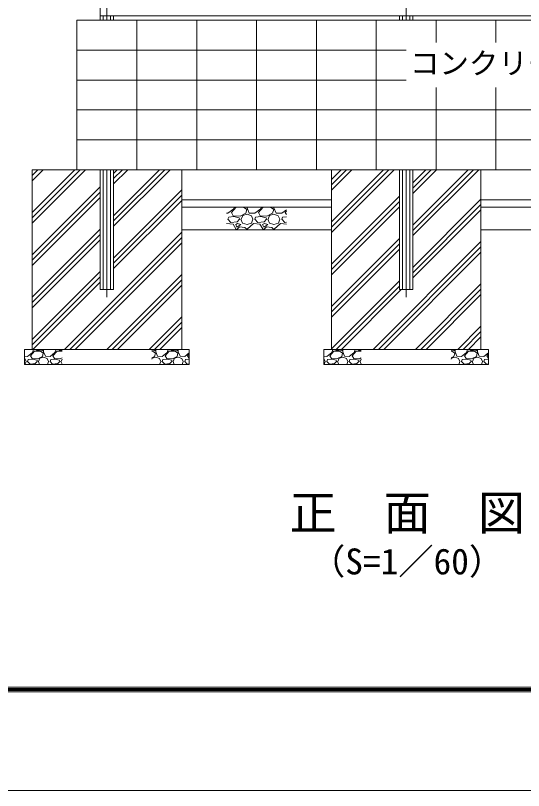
# Model space of a CAD drawing. Units: millimetres, scale not verified. Extents: x -12600 to 12600, y -8910 to 8910.
# Drawn here: x -9913 to -6518, y -8910 to -3731 of the extents above; entities that cross this region are included whole.
import ezdxf
from ezdxf.enums import TextEntityAlignment as Align

# ---------------------------------------------------------------- set-up
doc = ezdxf.new("R2010")
doc.units = ezdxf.units.MM
doc.header["$LTSCALE"] = 60
doc.linetypes.add('USER1', pattern=[50.8, 31.75, -6.35, 6.35, -6.35])
doc.layers.add('0-0_D-TTL-TXT', color=7, linetype='Continuous')
for name, color, linetype, lineweight in [('0-1_D-BMK', 2, 'USER1', 13), ('0-2_D-DCR-HCH', 7, 'Continuous', 9), ('0-3_D-STR4', 7, 'Continuous', 9), ('0-4_D-STR1', 1, 'Continuous', 18), ('0-5_D-BGD', 7, 'Continuous', 9), ('0-6_D-STR3', 3, 'Continuous', 13), ('0-9_D-STR-TXT', 7, 'Continuous', 9), ('0-B_D-TTL', 7, 'Continuous', 9)]:
    doc.layers.add(name, color=color, linetype=linetype, lineweight=lineweight)
doc.styles.add('ＭＳ ゴシック', font='')
doc.styles.get('ＭＳ ゴシック').set_extended_font_data('MS Gothic')

msp = doc.modelspace()

# ---------------------------------------------------------------- linework, layer by layer
at = {"layer": '0-1_D-BMK'}
for p, q in [((-9302.38, -3762.35), (-9302.38, 3424.05)), ((-7302.38, -3762.35), (-7302.38, 3424.05)), ((-9302.38, -5613.35), (-9302.38, -4762.35)), ((-7302.38, -5613.35), (-7302.38, -4762.35))]:
    msp.add_line(p, q, dxfattribs=at)
at = {"layer": '0-2_D-DCR-HCH'}
for p, q in [((-9802.38, -4835.9), (-9728.82, -4762.35)), ((-9802.38, -5118.74), (-9445.98, -4762.35)), ((-9802.38, -4800.55), (-9764.18, -4762.35)), ((-9802.38, -5083.39), (-9481.34, -4762.35)), ((-9802.38, -4765.19), (-9799.53, -4762.35)), ((-9802.38, -5048.03), (-9516.69, -4762.35)), ((-9257.38, -4856.59), (-9163.14, -4762.35)), ((-9257.38, -5139.43), (-8880.3, -4762.35)), ((-9257.38, -4821.23), (-9198.49, -4762.35)), ((-9257.38, -5104.07), (-8915.65, -4762.35)), ((-9257.38, -4785.88), (-9233.85, -4762.35)), ((-9257.38, -5068.72), (-8951.01, -4762.35)), ((-7802.38, -4898.64), (-7666.08, -4762.35)), ((-7802.38, -5181.49), (-7383.24, -4762.35)), ((-7802.38, -4863.29), (-7701.44, -4762.35)), ((-7802.38, -5146.13), (-7418.59, -4762.35)), ((-7802.38, -4827.93), (-7736.79, -4762.35)), ((-7802.38, -5110.78), (-7453.95, -4762.35)), ((-7257.38, -4919.33), (-7100.4, -4762.35)), ((-7257.38, -5202.17), (-6817.55, -4762.35)), ((-7257.38, -4883.97), (-7135.75, -4762.35)), ((-7257.38, -5166.82), (-6852.91, -4762.35)), ((-7257.38, -4848.62), (-7171.11, -4762.35)), ((-7257.38, -5131.46), (-6888.26, -4762.35)), ((-9802.38, -5330.88), (-9347.38, -4875.88)), ((-9802.38, -5366.23), (-9347.38, -4911.23)), ((-9257.38, -5351.56), (-8802.38, -4896.56)), ((-9802.38, -5401.59), (-9347.38, -4946.59)), ((-9257.38, -5386.92), (-8802.38, -4931.92)), ((-9257.38, -5422.27), (-8802.38, -4967.27)), ((-7802.38, -5393.62), (-7347.38, -4938.62)), ((-7257.38, -5414.3), (-6802.38, -4959.3)), ((-8470.21, -5047.35), (-8438.71, -5012.35)), ((-8454.01, -5022.15), (-8450.88, -5012.35)), ((-8389.57, -5012.35), (-8367.61, -5027.55)), ((-8365.6, -5012.35), (-8365.81, -5016.75)), ((-8365.81, -5016.75), (-8351.41, -5050.95)), ((-8313.61, -5052.75), (-8274.01, -5022.15)), ((-8290.21, -5047.35), (-8258.71, -5012.35)), ((-8274.01, -5022.15), (-8270.88, -5012.35)), ((-8209.57, -5012.35), (-8187.61, -5027.55)), ((-8185.6, -5012.35), (-8185.81, -5016.75)), ((-8185.81, -5016.75), (-8171.41, -5050.95)), ((-7802.38, -5428.97), (-7347.38, -4973.97)), ((-7802.38, -5464.33), (-7347.38, -5009.33)), ((-7257.38, -5449.66), (-6802.38, -4994.66)), ((-8454.01, -5074.35), (-8488.21, -5077.95)), ((-8457.61, -5068.95), (-8470.21, -5047.35)), ((-8412.61, -5072.55), (-8457.61, -5068.95)), ((-8418.01, -5083.35), (-8454.01, -5074.35)), ((-8374.81, -5052.75), (-8412.61, -5072.55)), ((-8405.41, -5092.35), (-8394.61, -5067.15)), ((-8394.61, -5067.15), (-8365.81, -5058.15)), ((-8367.61, -5027.55), (-8374.81, -5052.75)), ((-8365.81, -5058.15), (-8337.01, -5068.95)), ((-8351.41, -5050.95), (-8313.61, -5052.75)), ((-8337.01, -5068.95), (-8326.21, -5092.35)), ((-8274.01, -5074.35), (-8308.21, -5077.95)), ((-8277.61, -5068.95), (-8290.21, -5047.35)), ((-8232.61, -5072.55), (-8277.61, -5068.95)), ((-8238.01, -5083.35), (-8274.01, -5074.35)), ((-8194.81, -5052.75), (-8232.61, -5072.55)), ((-8225.41, -5092.35), (-8214.61, -5067.15)), ((-8214.61, -5067.15), (-8185.81, -5058.15)), ((-8187.61, -5027.55), (-8194.81, -5052.75)), ((-8185.81, -5058.15), (-8157.01, -5068.95)), ((-8171.41, -5050.95), (-8133.61, -5052.75)), ((-8157.01, -5068.95), (-8146.21, -5092.35)), ((-8133.61, -5052.75), (-8102.38, -5028.61)), ((-8102.38, -5075.23), (-8128.21, -5077.95)), ((-8110.21, -5047.35), (-8102.38, -5038.64)), ((-8102.38, -5060.78), (-8110.21, -5047.35)), ((-7257.38, -5485.01), (-6802.38, -5030.01)), ((-8459.41, -5124.75), (-8502.38, -5121.17)), ((-8493.61, -5092.35), (-8488.21, -5077.95)), ((-8439.61, -5157.15), (-8459.41, -5124.75)), ((-8428.81, -5121.15), (-8441.41, -5126.55)), ((-8441.41, -5126.55), (-8434.21, -5144.55)), ((-8416.21, -5092.35), (-8432.41, -5110.35)), ((-8407.21, -5128.35), (-8428.81, -5121.15)), ((-8416.21, -5092.35), (-8418.01, -5083.35)), ((-8407.21, -5092.35), (-8396.41, -5117.55)), ((-8396.41, -5117.55), (-8365.81, -5126.55)), ((-8365.81, -5126.55), (-8335.21, -5117.55)), ((-8322.61, -5121.15), (-8364.01, -5158.95)), ((-8335.21, -5117.55), (-8326.21, -5092.35)), ((-8279.41, -5124.75), (-8322.61, -5121.15)), ((-8313.61, -5092.35), (-8308.21, -5077.95)), ((-8293.81, -5113.95), (-8313.61, -5092.35)), ((-8252.41, -5110.35), (-8293.81, -5113.95)), ((-8259.61, -5157.15), (-8279.41, -5124.75)), ((-8248.81, -5121.15), (-8261.41, -5126.55)), ((-8261.41, -5126.55), (-8254.21, -5144.55)), ((-8236.21, -5092.35), (-8252.41, -5110.35)), ((-8227.21, -5128.35), (-8248.81, -5121.15)), ((-8236.21, -5092.35), (-8238.01, -5083.35)), ((-8227.21, -5092.35), (-8216.41, -5117.55)), ((-8216.41, -5117.55), (-8185.81, -5126.55)), ((-8185.81, -5126.55), (-8155.21, -5117.55)), ((-8142.61, -5121.15), (-8184.01, -5158.95)), ((-8155.21, -5117.55), (-8146.21, -5092.35)), ((-8102.38, -5124.5), (-8142.61, -5121.15)), ((-8133.61, -5092.35), (-8128.21, -5077.95)), ((-8113.81, -5113.95), (-8133.61, -5092.35)), ((-8102.38, -5112.95), (-8113.81, -5113.95)), ((-9802.38, -5613.72), (-9347.38, -5158.72)), ((-8441.28, -5162.35), (-8439.61, -5157.15)), ((-8434.21, -5144.55), (-8407.21, -5128.35)), ((-8416.21, -5142.75), (-8434.21, -5160.75)), ((-8434.21, -5160.75), (-8433.14, -5162.35)), ((-8380.21, -5148.15), (-8416.21, -5142.75)), ((-8365.81, -5160.75), (-8380.21, -5148.15)), ((-8365.81, -5162.35), (-8365.81, -5160.75)), ((-8364.01, -5158.95), (-8364.17, -5162.35)), ((-8261.28, -5162.35), (-8259.61, -5157.15)), ((-8254.21, -5144.55), (-8227.21, -5128.35)), ((-8236.21, -5142.75), (-8254.21, -5160.75)), ((-8254.21, -5160.75), (-8253.14, -5162.35)), ((-8200.21, -5148.15), (-8236.21, -5142.75)), ((-8185.81, -5160.75), (-8200.21, -5148.15)), ((-8185.81, -5162.35), (-8185.81, -5160.75)), ((-8184.01, -5158.95), (-8184.17, -5162.35)), ((-9802.38, -5649.07), (-9347.38, -5194.07)), ((-9802.38, -5684.43), (-9347.38, -5229.43)), ((-9585.32, -5962.35), (-8802.38, -5179.4)), ((-9549.96, -5962.35), (-8802.38, -5214.76)), ((-7802.38, -5676.46), (-7347.38, -5221.46)), ((-9514.61, -5962.35), (-8802.38, -5250.11)), ((-7802.38, -5711.82), (-7347.38, -5256.82)), ((-7522.58, -5962.35), (-6802.38, -5242.15)), ((-7487.22, -5962.35), (-6802.38, -5277.5)), ((-7802.38, -5747.17), (-7347.38, -5292.17)), ((-7451.87, -5962.35), (-6802.38, -5312.86)), ((-9802.38, -5896.56), (-9347.38, -5441.56)), ((-9802.38, -5931.92), (-9347.38, -5476.92)), ((-9302.48, -5962.35), (-8802.38, -5462.25)), ((-9797.45, -5962.35), (-9347.38, -5512.27)), ((-9267.12, -5962.35), (-8802.38, -5497.6)), ((-9231.77, -5962.35), (-8802.38, -5532.96)), ((-7802.38, -5959.3), (-7347.38, -5504.3)), ((-7770.07, -5962.35), (-7347.38, -5539.66)), ((-7239.74, -5962.35), (-6802.38, -5524.99)), ((-7734.71, -5962.35), (-7334.71, -5562.35)), ((-7204.38, -5962.35), (-6802.38, -5560.34)), ((-7169.03, -5962.35), (-6802.38, -5595.7)), ((-9019.63, -5962.35), (-8802.38, -5745.09)), ((-8984.28, -5962.35), (-8802.38, -5780.44)), ((-8948.92, -5962.35), (-8802.38, -5815.8)), ((-6956.89, -5962.35), (-6802.38, -5807.83)), ((-6921.54, -5962.35), (-6802.38, -5843.19)), ((-6886.18, -5962.35), (-6802.38, -5878.54)), ((-9812.81, -6004.85), (-9785.81, -5974.85)), ((-9802.31, -6022.85), (-9812.81, -6004.85)), ((-9799.31, -5983.85), (-9792.43, -5962.35)), ((-9785.81, -5974.85), (-9746.81, -5974.85)), ((-9774.14, -5962.35), (-9770.81, -5967.35)), ((-9770.81, -5967.35), (-9733.31, -5971.85)), ((-9746.81, -5974.85), (-9727.31, -5988.35)), ((-9733.31, -5971.85), (-9728.03, -5962.35)), ((-9727.31, -5988.35), (-9733.31, -6009.35)), ((-9682.31, -6009.35), (-9649.31, -5983.85)), ((-9662.81, -6004.85), (-9635.81, -5974.85)), ((-9652.31, -6022.85), (-9662.81, -6004.85)), ((-9649.31, -5983.85), (-9642.43, -5962.35)), ((-9635.81, -5974.85), (-9602.38, -5974.85)), ((-9624.14, -5962.35), (-9620.81, -5967.35)), ((-9620.81, -5967.35), (-9602.38, -5969.56)), ((-9002.38, -5969.56), (-8983.31, -5971.85)), ((-9002.38, -5974.85), (-8996.81, -5974.85)), ((-8996.81, -5974.85), (-8977.31, -5988.35)), ((-8983.31, -5971.85), (-8978.03, -5962.35)), ((-8977.31, -5988.35), (-8983.31, -6009.35)), ((-8975, -5962.35), (-8975.81, -5979.35)), ((-8975.81, -5979.35), (-8963.81, -6007.85)), ((-8912.81, -6004.85), (-8885.81, -5974.85)), ((-8902.31, -6022.85), (-8912.81, -6004.85)), ((-8899.31, -5983.85), (-8892.43, -5962.35)), ((-8833.31, -5971.85), (-8828.03, -5962.35)), ((-8827.31, -5988.35), (-8833.31, -6009.35)), ((-8825, -5962.35), (-8825.81, -5979.35)), ((-8825.81, -5979.35), (-8813.81, -6007.85)), ((-8782.31, -6009.35), (-8752.38, -5986.22)), ((-8762.81, -6004.85), (-8752.38, -5993.25)), ((-8752.38, -6022.74), (-8762.81, -6004.85)), ((-7812.81, -6004.85), (-7785.81, -5974.85)), ((-7802.31, -6022.85), (-7812.81, -6004.85)), ((-7799.31, -5983.85), (-7792.43, -5962.35)), ((-7785.81, -5974.85), (-7746.81, -5974.85)), ((-7774.14, -5962.35), (-7770.81, -5967.35)), ((-7770.81, -5967.35), (-7733.31, -5971.85)), ((-7746.81, -5974.85), (-7727.31, -5988.35)), ((-7733.31, -5971.85), (-7728.03, -5962.35)), ((-7727.31, -5988.35), (-7733.31, -6009.35)), ((-7682.31, -6009.35), (-7649.31, -5983.85)), ((-7662.81, -6004.85), (-7635.81, -5974.85)), ((-7652.31, -6022.85), (-7662.81, -6004.85)), ((-7649.31, -5983.85), (-7642.43, -5962.35)), ((-7635.81, -5974.85), (-7602.38, -5974.85)), ((-7624.14, -5962.35), (-7620.81, -5967.35)), ((-7620.81, -5967.35), (-7602.38, -5969.56)), ((-7002.38, -5969.56), (-6983.31, -5971.85)), ((-7002.38, -5974.85), (-6996.81, -5974.85)), ((-6996.81, -5974.85), (-6977.31, -5988.35)), ((-6983.31, -5971.85), (-6978.03, -5962.35)), ((-6977.31, -5988.35), (-6983.31, -6009.35)), ((-6975, -5962.35), (-6975.81, -5979.35)), ((-6975.81, -5979.35), (-6963.81, -6007.85)), ((-6912.81, -6004.85), (-6885.81, -5974.85)), ((-6902.31, -6022.85), (-6912.81, -6004.85)), ((-6899.31, -5983.85), (-6892.43, -5962.35)), ((-6833.31, -5971.85), (-6828.03, -5962.35)), ((-6827.31, -5988.35), (-6833.31, -6009.35)), ((-6825, -5962.35), (-6825.81, -5979.35)), ((-6825.81, -5979.35), (-6813.81, -6007.85)), ((-6782.31, -6009.35), (-6752.38, -5986.22)), ((-6762.81, -6004.85), (-6752.38, -5993.25)), ((-6752.38, -6022.74), (-6762.81, -6004.85)), ((-9852.38, -6022.64), (-9851.81, -6022.85)), ((-9851.81, -6022.85), (-9842.81, -6042.35)), ((-9849.95, -6062.35), (-9842.81, -6042.35)), ((-9832.31, -6042.35), (-9827.81, -6030.35)), ((-9799.31, -6027.35), (-9827.81, -6030.35)), ((-9764.81, -6025.85), (-9802.31, -6022.85)), ((-9769.31, -6034.85), (-9799.31, -6027.35)), ((-9767.81, -6042.35), (-9781.31, -6057.35)), ((-9767.81, -6042.35), (-9769.31, -6034.85)), ((-9733.31, -6009.35), (-9764.81, -6025.85)), ((-9760.31, -6042.35), (-9751.74, -6062.35)), ((-9758.81, -6042.35), (-9749.81, -6021.35)), ((-9749.81, -6021.35), (-9725.81, -6013.85)), ((-9725.81, -6013.85), (-9701.81, -6022.85)), ((-9713.81, -6007.85), (-9682.31, -6009.35)), ((-9701.81, -6022.85), (-9692.81, -6042.35)), ((-9699.95, -6062.35), (-9692.81, -6042.35)), ((-9682.31, -6042.35), (-9677.81, -6030.35)), ((-9665.81, -6060.35), (-9682.31, -6042.35)), ((-9649.31, -6027.35), (-9677.81, -6030.35)), ((-9631.31, -6057.35), (-9665.81, -6060.35)), ((-9614.81, -6025.85), (-9652.31, -6022.85)), ((-9619.31, -6034.85), (-9649.31, -6027.35)), ((-9617.81, -6042.35), (-9631.31, -6057.35)), ((-9617.81, -6042.35), (-9619.31, -6034.85)), ((-9602.38, -6019.34), (-9614.81, -6025.85)), ((-9610.31, -6042.35), (-9602.38, -6060.87)), ((-9608.81, -6042.35), (-9602.38, -6027.33)), ((-8983.31, -6009.35), (-9002.38, -6019.34)), ((-9002.38, -6027.33), (-8999.81, -6021.35)), ((-8999.81, -6021.35), (-8975.81, -6013.85)), ((-8975.81, -6013.85), (-8951.81, -6022.85)), ((-8951.81, -6022.85), (-8942.81, -6042.35)), ((-8949.95, -6062.35), (-8942.81, -6042.35)), ((-8932.31, -6042.35), (-8927.81, -6030.35)), ((-8899.31, -6027.35), (-8927.81, -6030.35)), ((-8864.81, -6025.85), (-8902.31, -6022.85)), ((-8869.31, -6034.85), (-8899.31, -6027.35)), ((-8867.81, -6042.35), (-8881.31, -6057.35)), ((-8867.81, -6042.35), (-8869.31, -6034.85)), ((-8833.31, -6009.35), (-8864.81, -6025.85)), ((-8860.31, -6042.35), (-8851.74, -6062.35)), ((-8858.81, -6042.35), (-8849.81, -6021.35)), ((-8849.81, -6021.35), (-8825.81, -6013.85)), ((-8825.81, -6013.85), (-8801.81, -6022.85)), ((-8813.81, -6007.85), (-8782.31, -6009.35)), ((-8801.81, -6022.85), (-8792.81, -6042.35)), ((-8799.95, -6062.35), (-8792.81, -6042.35)), ((-8782.31, -6042.35), (-8777.81, -6030.35)), ((-8765.81, -6060.35), (-8782.31, -6042.35)), ((-8752.38, -6027.67), (-8777.81, -6030.35)), ((-8752.38, -6059.18), (-8765.81, -6060.35)), ((-7852.38, -6022.64), (-7851.81, -6022.85)), ((-7851.81, -6022.85), (-7842.81, -6042.35)), ((-7849.95, -6062.35), (-7842.81, -6042.35)), ((-7832.31, -6042.35), (-7827.81, -6030.35)), ((-7799.31, -6027.35), (-7827.81, -6030.35)), ((-7764.81, -6025.85), (-7802.31, -6022.85)), ((-7769.31, -6034.85), (-7799.31, -6027.35)), ((-7767.81, -6042.35), (-7781.31, -6057.35)), ((-7767.81, -6042.35), (-7769.31, -6034.85)), ((-7733.31, -6009.35), (-7764.81, -6025.85)), ((-7760.31, -6042.35), (-7751.74, -6062.35)), ((-7758.81, -6042.35), (-7749.81, -6021.35)), ((-7749.81, -6021.35), (-7725.81, -6013.85)), ((-7725.81, -6013.85), (-7701.81, -6022.85)), ((-7713.81, -6007.85), (-7682.31, -6009.35)), ((-7701.81, -6022.85), (-7692.81, -6042.35)), ((-7699.95, -6062.35), (-7692.81, -6042.35)), ((-7682.31, -6042.35), (-7677.81, -6030.35)), ((-7665.81, -6060.35), (-7682.31, -6042.35)), ((-7649.31, -6027.35), (-7677.81, -6030.35)), ((-7631.31, -6057.35), (-7665.81, -6060.35)), ((-7614.81, -6025.85), (-7652.31, -6022.85)), ((-7619.31, -6034.85), (-7649.31, -6027.35)), ((-7617.81, -6042.35), (-7631.31, -6057.35)), ((-7617.81, -6042.35), (-7619.31, -6034.85)), ((-7602.38, -6019.34), (-7614.81, -6025.85)), ((-7610.31, -6042.35), (-7602.38, -6060.87)), ((-7608.81, -6042.35), (-7602.38, -6027.33)), ((-6983.31, -6009.35), (-7002.38, -6019.34)), ((-7002.38, -6027.33), (-6999.81, -6021.35)), ((-6999.81, -6021.35), (-6975.81, -6013.85)), ((-6975.81, -6013.85), (-6951.81, -6022.85)), ((-6951.81, -6022.85), (-6942.81, -6042.35)), ((-6949.95, -6062.35), (-6942.81, -6042.35)), ((-6932.31, -6042.35), (-6927.81, -6030.35)), ((-6899.31, -6027.35), (-6927.81, -6030.35)), ((-6864.81, -6025.85), (-6902.31, -6022.85)), ((-6869.31, -6034.85), (-6899.31, -6027.35)), ((-6867.81, -6042.35), (-6881.31, -6057.35)), ((-6867.81, -6042.35), (-6869.31, -6034.85)), ((-6833.31, -6009.35), (-6864.81, -6025.85)), ((-6860.31, -6042.35), (-6851.74, -6062.35)), ((-6858.81, -6042.35), (-6849.81, -6021.35)), ((-6849.81, -6021.35), (-6825.81, -6013.85)), ((-6825.81, -6013.85), (-6801.81, -6022.85)), ((-6813.81, -6007.85), (-6782.31, -6009.35)), ((-6801.81, -6022.85), (-6792.81, -6042.35)), ((-6799.95, -6062.35), (-6792.81, -6042.35)), ((-6782.31, -6042.35), (-6777.81, -6030.35)), ((-6765.81, -6060.35), (-6782.31, -6042.35)), ((-6752.38, -6027.67), (-6777.81, -6030.35)), ((-6752.38, -6059.18), (-6765.81, -6060.35)), ((-9002.38, -6060.87), (-9001.74, -6062.35)), ((-7002.38, -6060.87), (-7001.74, -6062.35))]:
    msp.add_line(p, q, dxfattribs=at)
for points in [[(-8502.38, -5052.33), (-8493.61, -5052.75), (-8454.01, -5022.15)], [(-8432.41, -5110.35), (-8473.81, -5113.95), (-8493.61, -5092.35)], [(-9852.38, -6008.39), (-9832.31, -6009.35), (-9799.31, -5983.85)], [(-9725, -5962.35), (-9725.81, -5979.35), (-9713.81, -6007.85)], [(-8963.81, -6007.85), (-8932.31, -6009.35), (-8899.31, -5983.85)], [(-8885.81, -5974.85), (-8846.81, -5974.85), (-8827.31, -5988.35)], [(-8874.14, -5962.35), (-8870.81, -5967.35), (-8833.31, -5971.85)], [(-7852.38, -6008.39), (-7832.31, -6009.35), (-7799.31, -5983.85)], [(-7725, -5962.35), (-7725.81, -5979.35), (-7713.81, -6007.85)], [(-6963.81, -6007.85), (-6932.31, -6009.35), (-6899.31, -5983.85)], [(-6885.81, -5974.85), (-6846.81, -5974.85), (-6827.31, -5988.35)], [(-6874.14, -5962.35), (-6870.81, -5967.35), (-6833.31, -5971.85)], [(-9781.31, -6057.35), (-9815.81, -6060.35), (-9832.31, -6042.35)], [(-8881.31, -6057.35), (-8915.81, -6060.35), (-8932.31, -6042.35)], [(-7781.31, -6057.35), (-7815.81, -6060.35), (-7832.31, -6042.35)], [(-6881.31, -6057.35), (-6915.81, -6060.35), (-6932.31, -6042.35)]]:
    msp.add_lwpolyline(points, dxfattribs=at)
at = {"layer": '0-3_D-STR4'}
for p, q in [((-9502.38, -4762.35), (-9502.38, -3762.35)), ((-9502.38, -3762.35), (-4552.38, -3762.35)), ((-9102.38, -4762.35), (-9102.38, -3762.35)), ((-8702.38, -4762.35), (-8702.38, -3762.35)), ((-8302.38, -4762.35), (-8302.38, -3762.35)), ((-7902.38, -4762.35), (-7902.38, -3762.35)), ((-7502.38, -4762.35), (-7502.38, -3762.35)), ((-7102.38, -3912.35), (-7102.38, -3762.35)), ((-6702.38, -3912.35), (-6702.38, -3762.35)), ((-9502.38, -3962.35), (-7302.38, -3962.35)), ((-9502.38, -4162.35), (-7302.38, -4162.35)), ((-7102.38, -4762.35), (-7102.38, -4212.35)), ((-6702.38, -4762.35), (-6702.38, -4212.35)), ((-9502.38, -4362.35), (-4552.38, -4362.35)), ((-9502.38, -4562.35), (-4552.38, -4562.35)), ((-9802.38, -5962.35), (-9802.38, -4762.35)), ((-8802.38, -5962.35), (-8802.38, -4762.35)), ((-7802.38, -5962.35), (-7802.38, -4762.35)), ((-6802.38, -5962.35), (-6802.38, -4762.35)), ((-8802.38, -4962.35), (-7802.38, -4962.35)), ((-6802.38, -4962.35), (-5802.38, -4962.35)), ((-8802.38, -5012.35), (-7802.38, -5012.35)), ((-6802.38, -5012.35), (-5802.38, -5012.35)), ((-8802.38, -5162.35), (-7802.38, -5162.35)), ((-6802.38, -5162.35), (-5802.38, -5162.35)), ((-8752.38, -5962.35), (-9852.38, -5962.35)), ((-9852.38, -5962.35), (-9852.38, -6062.35)), ((-8752.38, -5962.35), (-8752.38, -6062.35)), ((-6752.38, -5962.35), (-7852.38, -5962.35)), ((-7852.38, -5962.35), (-7852.38, -6062.35)), ((-6752.38, -5962.35), (-6752.38, -6062.35)), ((-8752.38, -6062.35), (-9852.38, -6062.35)), ((-6752.38, -6062.35), (-7852.38, -6062.35))]:
    msp.add_line(p, q, dxfattribs=at)
at = {"layer": '0-4_D-STR1'}
for p, q in [((-9347.38, -3241.85), (-9347.38, -3762.35)), ((-9347.38, -3732.35), (-4552.38, -3732.35)), ((-9327.38, -3732.35), (-9327.38, -3762.35)), ((-9277.38, -3762.35), (-9277.38, -3732.35)), ((-9257.38, -3762.35), (-9257.38, -3732.35)), ((-7347.38, -3732.35), (-7347.38, -3762.35)), ((-7327.38, -3732.35), (-7327.38, -3762.35)), ((-7277.38, -3762.35), (-7277.38, -3732.35)), ((-7257.38, -3762.35), (-7257.38, -3732.35)), ((-9327.38, -4762.35), (-9327.38, -5562.35)), ((-9277.38, -5562.35), (-9277.38, -4762.35)), ((-9257.38, -5562.35), (-9257.38, -4762.35)), ((-7347.38, -4762.35), (-7347.38, -5562.35)), ((-7327.38, -4762.35), (-7327.38, -5562.35)), ((-7277.38, -5562.35), (-7277.38, -4762.35)), ((-7257.38, -5562.35), (-7257.38, -4762.35)), ((-7347.38, -5562.35), (-7257.38, -5562.35))]:
    msp.add_line(p, q, dxfattribs=at)
msp.add_lwpolyline([(-9347.38, -4762.35), (-9347.38, -5562.35), (-9257.38, -5562.35)], dxfattribs=at)
at = {"layer": '0-5_D-BGD'}
msp.add_line((-9802.38, -4762.35), (-4552.38, -4762.35), dxfattribs=at)
at = {"layer": '0-6_D-STR3'}
msp.add_line((-9347.38, -3732.35), (-9347.38, -3587.35), dxfattribs=at)
at = {"layer": '0-B_D-TTL', "color": 2, "lineweight": 18}
msp.add_lwpolyline([(-12600, 8910), (12600, 8910), (12600, -8910), (-12600, -8910)], close=True, dxfattribs=at)
at = {"layer": '0-B_D-TTL'}
for points in [[(-11790, 8250), (11790, 8250), (11790, -8250), (-11790, -8250)], [(-11782.5, 8242.5), (11782.5, 8242.5), (11782.5, -8242.5), (-11782.5, -8242.5)], [(-11775, 8235), (11775, 8235), (11775, -8235), (-11775, -8235)], [(-11767.5, 8227.5), (11767.5, 8227.5), (11767.5, -8227.5), (-11767.5, -8227.5)], [(-11760, 8220), (11760, 8220), (11760, -8220), (-11760, -8220)]]:
    msp.add_lwpolyline(points, close=True, dxfattribs=at)

# ---------------------------------------------------------------- texts
at = {"layer": '0-0_D-TTL-TXT', "style": 'ＭＳ ゴシック'}
for s, height, p in [('正\u3000面\u3000図', 230.9, (-8082.07, -7238.36)), ('（S=1／60）', 173.3, (-7945.63, -7517.95))]:
    msp.add_text(s, height=height, dxfattribs=at).set_placement(p, align=Align.BOTTOM_LEFT)
at = {"layer": '0-9_D-STR-TXT', "style": 'ＭＳ ゴシック'}
msp.add_text('コンクリートブロック', height=144.3, dxfattribs=at).set_placement((-7276.99, -4165.11), align=Align.BOTTOM_LEFT)

doc.saveas('drawing.dxf')
